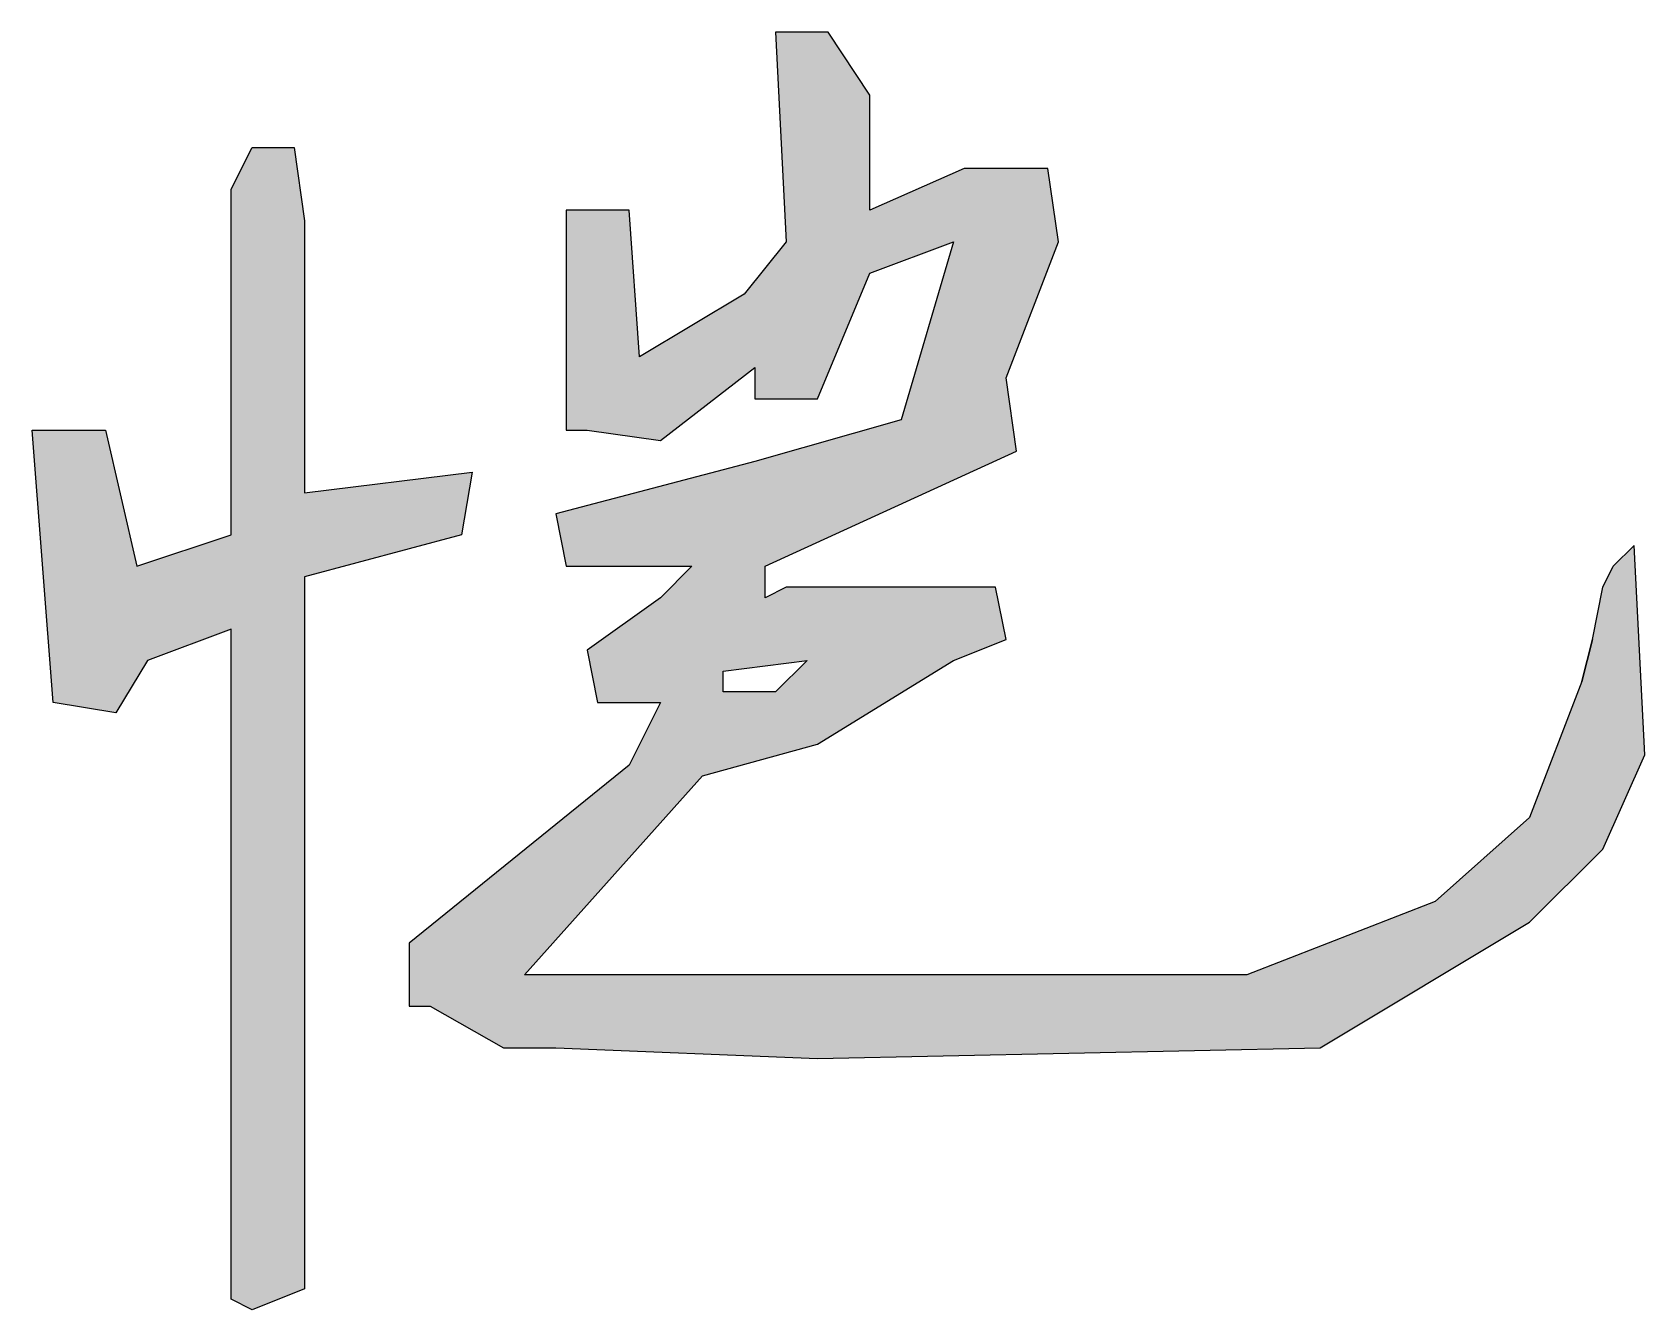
# Model space of a CAD drawing. Header units: millimetres. Extents: x 684779 to 686470, y 2544898 to 2545979.
# Drawn here: x 685787.53 to 685796.62, y 2545600.31 to 2545607.51 of the extents above; entities that cross this region are included whole.
import ezdxf

# ---------------------------------------------------------------- set-up
doc = ezdxf.new("R2010")
doc.units = ezdxf.units.MM
doc.layers.add('RAS2DXF', color=7, linetype='Continuous')

# ---------------------------------------------------------------- blocks, each defined once
blk = doc.blocks.new('43TGREGEHE')
at = {"linetype": 'Continuous'}
h = blk.add_hatch(color=4, dxfattribs=at)
h.dxf.hatch_style = 1
h.paths.add_polyline_path([(685794.6543, 2545592.6965), (685794.6543, 2545592.5465), (685794.9543, 2545592.5465), (685795.2043, 2545593.1465), (685795.6043, 2545593.2965), (685795.3543, 2545592.4465), (685794.6543, 2545592.2465), (685793.7043, 2545591.9965), (685793.7543, 2545591.7465), (685794.3543, 2545591.7465), (685794.2043, 2545591.5965), (685793.8543, 2545591.3465), (685793.9043, 2545591.0965), (685794.2043, 2545591.0965), (685794.0543, 2545590.7965), (685793.0043, 2545589.9465), (685793.0043, 2545589.6465), (685793.1043, 2545589.6465), (685793.4543, 2545589.4465), (685793.7043, 2545589.4465), (685794.9543, 2545589.3965), (685797.3543, 2545589.4465), (685798.3543, 2545590.0465), (685798.7043, 2545590.3965), (685798.9043, 2545590.8465), (685798.8543, 2545591.8465), (685798.7543, 2545591.7465), (685798.7043, 2545591.6465), (685798.6543, 2545591.3965), (685798.6043, 2545591.1965), (685798.3543, 2545590.5465), (685797.9043, 2545590.1465), (685797.0043, 2545589.7965), (685793.5543, 2545589.7965), (685794.4043, 2545590.7465), (685794.9543, 2545590.8965), (685795.6043, 2545591.2965), (685795.8543, 2545591.3965), (685795.8043, 2545591.6465), (685794.8043, 2545591.6465), (685794.7043, 2545591.5965), (685794.7043, 2545591.7465), (685795.9043, 2545592.2965), (685795.8543, 2545592.6465), (685796.1043, 2545593.2965), (685796.0543, 2545593.6465), (685795.6543, 2545593.6465), (685795.2043, 2545593.4465), (685795.2043, 2545593.9965), (685795.0043, 2545594.2965), (685794.7543, 2545594.2965), (685794.8043, 2545593.2965), (685794.6043, 2545593.0465), (685794.1043, 2545592.7465), (685794.0543, 2545593.4465), (685793.7543, 2545593.4465), (685793.7543, 2545592.3965), (685793.8543, 2545592.3965), (685794.2043, 2545592.3465)])
h.paths.add_polyline_path([(685794.5043, 2545591.2465), (685794.9043, 2545591.2965), (685794.7543, 2545591.1465), (685794.5043, 2545591.1465)], flags=16)
h = blk.add_hatch(color=4, dxfattribs=at)
h.dxf.hatch_style = 1
h.paths.add_polyline_path([(685792.5043, 2545591.6965), (685793.2543, 2545591.8965), (685793.3043, 2545592.1965), (685792.5043, 2545592.0965), (685792.5043, 2545593.3965), (685792.4543, 2545593.7465), (685792.2543, 2545593.7465), (685792.1543, 2545593.5465), (685792.1543, 2545591.8965), (685791.7043, 2545591.7465), (685791.5543, 2545592.3965), (685791.2043, 2545592.3965), (685791.3043, 2545591.0965), (685791.6043, 2545591.0465), (685791.7543, 2545591.2965), (685792.1543, 2545591.4465), (685792.1543, 2545588.2465), (685792.2543, 2545588.1965), (685792.5043, 2545588.2965), (685792.5043, 2545588.5465)])
at = {"layer": 'RAS2DXF', "color": 0}
for points in [[(685798.6043, 2545591.1965, 0), (685798.6543, 2545591.3965, 0), (685798.6543, 2545591.3965, 0), (685798.6043, 2545591.1965, 0), (685798.3543, 2545590.5465, 0), (685797.9043, 2545590.1465, 0), (685797.0043, 2545589.7965, 0), (685793.5543, 2545589.7965, 0), (685794.4043, 2545590.7465, 0), (685794.9543, 2545590.8965, 0), (685795.6043, 2545591.2965, 0), (685795.8543, 2545591.3965, 0), (685795.8043, 2545591.6465, 0), (685794.8043, 2545591.6465, 0), (685794.7043, 2545591.5965, 0), (685794.7043, 2545591.7465, 0), (685795.9043, 2545592.2965, 0), (685795.8543, 2545592.6465, 0), (685796.1043, 2545593.2965, 0), (685796.0543, 2545593.6465, 0), (685795.6543, 2545593.6465, 0), (685795.2043, 2545593.4465, 0), (685795.2043, 2545593.9965, 0), (685795.0043, 2545594.2965, 0), (685794.7543, 2545594.2965, 0), (685794.8043, 2545593.2965, 0), (685794.6043, 2545593.0465, 0), (685794.1043, 2545592.7465, 0), (685794.0543, 2545593.4465, 0), (685793.7543, 2545593.4465, 0), (685793.7543, 2545592.3965, 0), (685793.8543, 2545592.3965, 0), (685794.2043, 2545592.3465, 0), (685794.6543, 2545592.6965, 0), (685794.6543, 2545592.5465, 0), (685794.9543, 2545592.5465, 0), (685795.2043, 2545593.1465, 0), (685795.6043, 2545593.2965, 0), (685795.3543, 2545592.4465, 0), (685794.6543, 2545592.2465, 0), (685793.7043, 2545591.9965, 0), (685793.7543, 2545591.7465, 0), (685794.3543, 2545591.7465, 0), (685794.2043, 2545591.5965, 0), (685793.8543, 2545591.3465, 0), (685793.9043, 2545591.0965, 0), (685794.2043, 2545591.0965, 0), (685794.0543, 2545590.7965, 0), (685793.0043, 2545589.9465, 0), (685793.0043, 2545589.6465, 0), (685793.1043, 2545589.6465, 0), (685793.4543, 2545589.4465, 0), (685793.7043, 2545589.4465, 0), (685794.9543, 2545589.3965, 0), (685797.3543, 2545589.4465, 0), (685798.3543, 2545590.0465, 0), (685798.7043, 2545590.3965, 0), (685798.9043, 2545590.8465, 0), (685798.8543, 2545591.8465, 0)], [(685792.2543, 2545588.1965, 0), (685792.1543, 2545588.2465, 0), (685792.1543, 2545591.4465, 0), (685791.7543, 2545591.2965, 0), (685791.6043, 2545591.0465, 0), (685791.3043, 2545591.0965, 0), (685791.2043, 2545592.3965, 0), (685791.5543, 2545592.3965, 0), (685791.7043, 2545591.7465, 0), (685792.1543, 2545591.8965, 0), (685792.1543, 2545593.5465, 0), (685792.2543, 2545593.7465, 0), (685792.4543, 2545593.7465, 0), (685792.5043, 2545593.3965, 0), (685792.5043, 2545592.0965, 0), (685793.3043, 2545592.1965, 0), (685793.2543, 2545591.8965, 0), (685792.5043, 2545591.6965, 0), (685792.5043, 2545588.5465, 0), (685792.5043, 2545588.2965, 0), (685792.2543, 2545588.1965, 0)], [(685798.6543, 2545591.3965, 0), (685798.7043, 2545591.6465, 0), (685798.7543, 2545591.7465, 0), (685798.8543, 2545591.8465, 0)], [(685794.5043, 2545591.1465, 0), (685794.5043, 2545591.2465, 0), (685794.9043, 2545591.2965, 0), (685794.7543, 2545591.1465, 0), (685794.5043, 2545591.1465, 0)]]:
    blk.add_polyline3d(points, dxfattribs=at)

msp = doc.modelspace()

# ---------------------------------------------------------------- block references
at = {"xscale": 1.179999999999999, "yscale": 1.179999999999999, "zscale": 1.179999999999999}
msp.add_blockref('43TGREGEHE', (-123446.0862, -458193.7592), dxfattribs=at)

doc.saveas('drawing.dxf')
